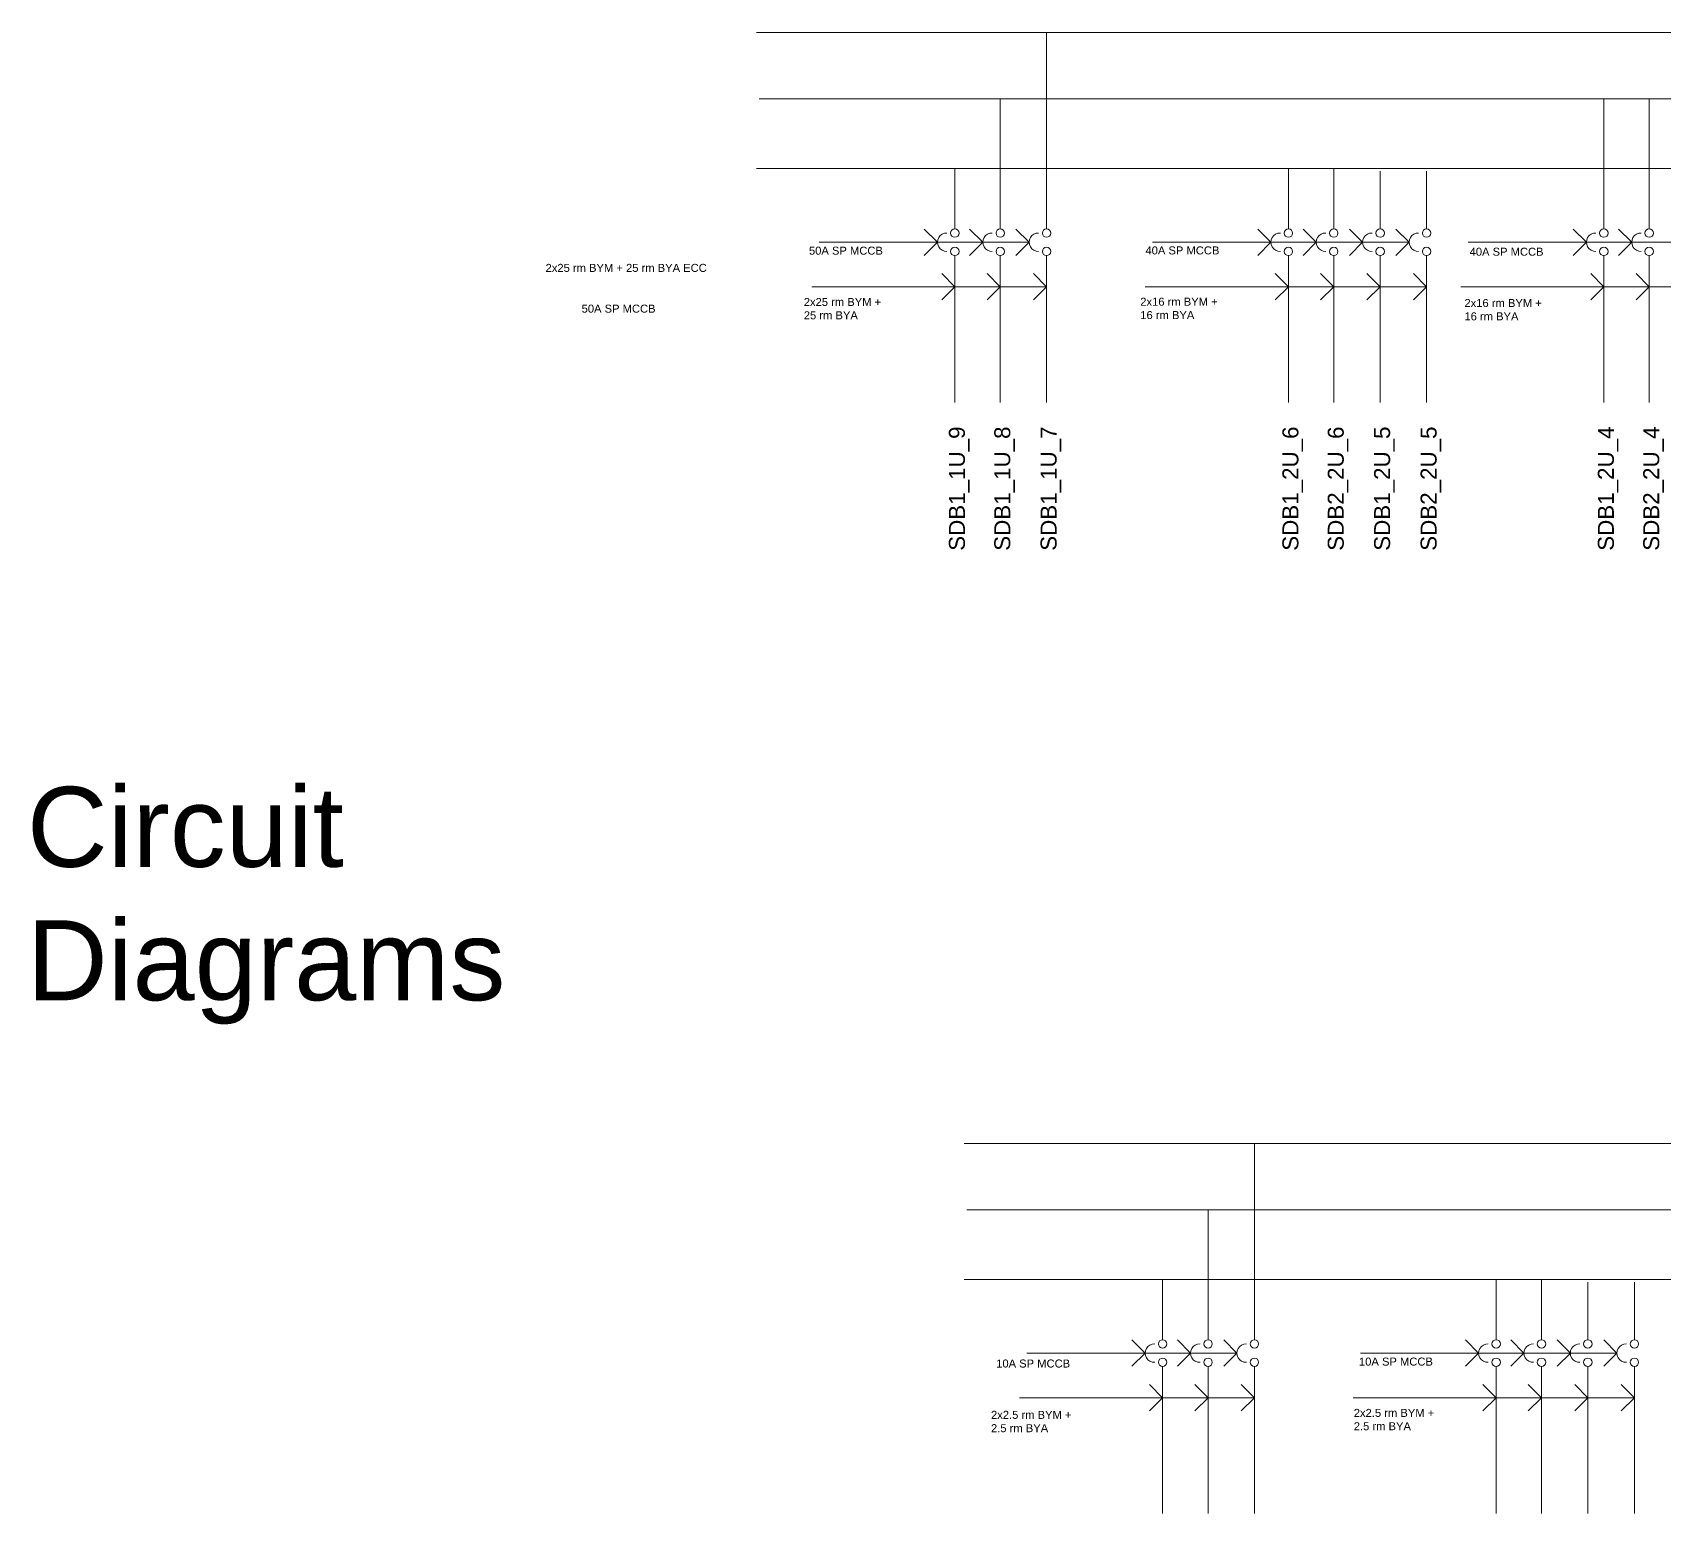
# Model space of a CAD drawing. Header units: inches. Extents: x 685 to 11694, y 256 to 9873.
# Drawn here: x 4913 to 7359, y 7118 to 9338 of the extents above; entities that cross this region are included whole.
import ezdxf

# ---------------------------------------------------------------- set-up
doc = ezdxf.new("R2010")
doc.units = ezdxf.units.IN
doc.header["$MEASUREMENT"] = 0
doc.layers.add('6.Circuits', color=255, linetype='Continuous', lineweight=15)
doc.layers.add('6.Text', color=255, linetype='Continuous', lineweight=15)
doc.styles.add('Text 1', font='arial.ttf', dxfattribs={"height": 6})

msp = doc.modelspace()

# ---------------------------------------------------------------- linework, layer by layer
at = {"layer": '6.Circuits', "color": 242, "linetype": 'ByBlock', "true_color": 0xcd2027}
for p, q in [((8006.33069, 9338.00873), (5997.83069, 9338.00873)), ((8317.83069, 7672.00873), (6309.33069, 7672.00873))]:
    msp.add_line(p, q, dxfattribs=at)
at = {"layer": '6.Circuits', "linetype": 'ByBlock'}
for p, q in [((6432.83069, 9130.44071), (6432.83069, 9338.00873)), ((6363.33069, 9134.00873), (6363.33069, 9238.50873)), ((7268.33069, 9134.00873), (7268.33069, 9238.50873)), ((7336.33069, 9134.00873), (7336.33069, 9238.50873)), ((6295.33069, 8957.00873), (6080.83069, 8957.00873)), ((6295.33069, 8957.00873), (6432.83069, 8957.00873)), ((6795.33069, 8957.00873), (6580.83069, 8957.00873)), ((6795.33069, 8957.00873), (7002.59022, 8957.00873)), ((7268.33069, 8957.00873), (7053.83069, 8957.00873)), ((7268.33069, 8957.00873), (7475.59022, 8957.00873)), ((6744.33069, 7464.44071), (6744.33069, 7672.00873)), ((6674.83069, 7468.00873), (6674.83069, 7572.50873)), ((6606.83069, 7291.00873), (6392.33069, 7291.00873)), ((6606.83069, 7291.00873), (6744.33069, 7291.00873)), ((7106.83069, 7291.00873), (6892.33069, 7291.00873)), ((7106.83069, 7291.00873), (7314.09022, 7291.00873))]:
    msp.add_line(p, q, dxfattribs=at)
at = {"layer": '6.Circuits', "color": 40, "linetype": 'ByBlock', "true_color": 0xf8d731}
for p, q in [((8006.33069, 9238.50873), (6001.83069, 9238.50873)), ((8317.83069, 7572.50873), (6313.33069, 7572.50873))]:
    msp.add_line(p, q, dxfattribs=at)
at = {"layer": '6.Circuits', "color": 5, "linetype": 'ByBlock'}
for p, q in [((8006.33069, 9134.00873), (5997.83069, 9134.00873)), ((8317.83069, 7468.00873), (6309.33069, 7468.00873))]:
    msp.add_line(p, q, dxfattribs=at)
at = {"layer": '6.Circuits'}
for p, q in [((6295.33069, 9051.00873), (6295.33069, 9134.00873)), ((6363.33069, 9051.00873), (6363.33069, 9134.00873)), ((6432.83069, 9047.44071), (6432.83069, 9130.44071)), ((6795.33069, 9051.00873), (6795.33069, 9134.00873)), ((6863.33069, 9051.00873), (6863.33069, 9134.00873)), ((6932.83069, 9047.44071), (6932.83069, 9130.44071)), ((7002.59022, 9047.44071), (7002.59022, 9130.44071)), ((7268.33069, 9051.00873), (7268.33069, 9134.00873)), ((7336.33069, 9051.00873), (7336.33069, 9134.00873)), ((6269.07117, 9023.75873), (6249.32593, 9043.50397)), ((6295.33069, 9043.87269), (6295.33069, 9051.00873)), ((6337.07117, 9023.75873), (6317.32593, 9043.50397)), ((6363.33069, 9043.87269), (6363.33069, 9051.00873)), ((6406.57117, 9023.75873), (6386.82593, 9043.50397)), ((6432.83069, 9043.87269), (6432.83069, 9051.00873)), ((6769.07117, 9023.75873), (6749.32593, 9043.50397)), ((6795.33069, 9043.87269), (6795.33069, 9051.00873)), ((6837.07117, 9023.75873), (6817.32593, 9043.50397)), ((6863.33069, 9043.87269), (6863.33069, 9051.00873)), ((6906.57117, 9023.75873), (6886.82593, 9043.50397)), ((6932.83069, 9043.87269), (6932.83069, 9051.00873)), ((6976.33069, 9023.75873), (6956.58546, 9043.50397)), ((7002.59022, 9043.87269), (7002.59022, 9051.00873)), ((7242.07117, 9023.75873), (7222.32593, 9043.50397)), ((7268.33069, 9043.87269), (7268.33069, 9051.00873)), ((7310.07117, 9023.75873), (7290.32593, 9043.50397)), ((7336.33069, 9043.87269), (7336.33069, 9051.00873)), ((6269.07117, 9023.75873), (6091.83069, 9023.75873)), ((6269.07117, 9023.75873), (6249.32593, 9004.01349)), ((6406.57117, 9023.75873), (6269.07117, 9023.75873)), ((6295.33069, 9003.64477), (6295.33069, 8998.50873)), ((6337.07117, 9023.75873), (6317.32593, 9004.01349)), ((6363.33069, 9003.64477), (6363.33069, 8998.50873)), ((6406.57117, 9023.75873), (6386.82593, 9004.01349)), ((6432.83069, 9003.64477), (6432.83069, 8998.50873)), ((6769.07117, 9023.75873), (6591.83069, 9023.75873)), ((6769.07117, 9023.75873), (6749.32593, 9004.01349)), ((6976.33069, 9023.75873), (6769.07117, 9023.75873)), ((6795.33069, 9003.64477), (6795.33069, 8998.50873)), ((6837.07117, 9023.75873), (6817.32593, 9004.01349)), ((6863.33069, 9003.64477), (6863.33069, 8998.50873)), ((6906.57117, 9023.75873), (6886.82593, 9004.01349)), ((6932.83069, 9003.64477), (6932.83069, 8998.50873)), ((6976.33069, 9023.75873), (6956.58546, 9004.01349)), ((7002.59022, 9003.64477), (7002.59022, 8998.50873)), ((7242.07117, 9023.75873), (7064.83069, 9023.75873)), ((7242.07117, 9023.75873), (7222.32593, 9004.01349)), ((7449.33069, 9023.75873), (7242.07117, 9023.75873)), ((7268.33069, 9003.64477), (7268.33069, 8998.50873)), ((7310.07117, 9023.75873), (7290.32593, 9004.01349)), ((7336.33069, 9003.64477), (7336.33069, 8998.50873)), ((6295.33069, 8783.50873), (6295.33069, 8998.50873)), ((6363.33069, 8783.50873), (6363.33069, 8998.50873)), ((6432.83069, 8783.50873), (6432.83069, 8998.50873)), ((6795.33069, 8783.50873), (6795.33069, 8998.50873)), ((6863.33069, 8783.50873), (6863.33069, 8998.50873)), ((6932.83069, 8783.50873), (6932.83069, 8998.50873)), ((7002.59022, 8783.50873), (7002.59022, 8998.50873)), ((7268.33069, 8783.50873), (7268.33069, 8998.50873)), ((7336.33069, 8783.50873), (7336.33069, 8998.50873)), ((6295.33069, 8957.00873), (6275.58546, 8976.75397)), ((6295.33069, 8957.00873), (6275.58546, 8937.26349)), ((6363.33069, 8957.00873), (6343.58546, 8976.75397)), ((6363.33069, 8957.00873), (6343.58546, 8937.26349)), ((6432.83069, 8957.00873), (6413.08546, 8976.75397)), ((6432.83069, 8957.00873), (6413.08546, 8937.26349)), ((6795.33069, 8957.00873), (6775.58546, 8976.75397)), ((6795.33069, 8957.00873), (6775.58546, 8937.26349)), ((6863.33069, 8957.00873), (6843.58546, 8976.75397)), ((6863.33069, 8957.00873), (6843.58546, 8937.26349)), ((6932.83069, 8957.00873), (6913.08546, 8976.75397)), ((6932.83069, 8957.00873), (6913.08546, 8937.26349)), ((7002.59022, 8957.00873), (6982.84498, 8976.75397)), ((7002.59022, 8957.00873), (6982.84498, 8937.26349)), ((7268.33069, 8957.00873), (7248.58546, 8976.75397)), ((7268.33069, 8957.00873), (7248.58546, 8937.26349)), ((7336.33069, 8957.00873), (7316.58546, 8976.75397)), ((7336.33069, 8957.00873), (7316.58546, 8937.26349)), ((6606.83069, 7385.00873), (6606.83069, 7468.00873)), ((6674.83069, 7385.00873), (6674.83069, 7468.00873)), ((6744.33069, 7381.44071), (6744.33069, 7464.44071)), ((7106.83069, 7385.00873), (7106.83069, 7468.00873)), ((7174.83069, 7385.00873), (7174.83069, 7468.00873)), ((7244.33069, 7381.44071), (7244.33069, 7464.44071)), ((7314.09022, 7381.44071), (7314.09022, 7464.44071)), ((6580.57117, 7357.75873), (6560.82593, 7377.50397)), ((6606.83069, 7377.87269), (6606.83069, 7385.00873)), ((6648.57117, 7357.75873), (6628.82593, 7377.50397)), ((6674.83069, 7377.87269), (6674.83069, 7385.00873)), ((6718.07117, 7357.75873), (6698.32593, 7377.50397)), ((6744.33069, 7377.87269), (6744.33069, 7385.00873)), ((7080.57117, 7357.75873), (7060.82593, 7377.50397)), ((7106.83069, 7377.87269), (7106.83069, 7385.00873)), ((7148.57117, 7357.75873), (7128.82593, 7377.50397)), ((7174.83069, 7377.87269), (7174.83069, 7385.00873)), ((7218.07117, 7357.75873), (7198.32593, 7377.50397)), ((7244.33069, 7377.87269), (7244.33069, 7385.00873)), ((7287.83069, 7357.75873), (7268.08546, 7377.50397)), ((7314.09022, 7377.87269), (7314.09022, 7385.00873)), ((6580.57117, 7357.75873), (6403.33069, 7357.75873)), ((6580.57117, 7357.75873), (6560.82593, 7338.01349)), ((6718.07117, 7357.75873), (6580.57117, 7357.75873)), ((6648.57117, 7357.75873), (6628.82593, 7338.01349)), ((6718.07117, 7357.75873), (6698.32593, 7338.01349)), ((7080.57117, 7357.75873), (6903.33069, 7357.75873)), ((7080.57117, 7357.75873), (7060.82593, 7338.01349)), ((7287.83069, 7357.75873), (7080.57117, 7357.75873)), ((7148.57117, 7357.75873), (7128.82593, 7338.01349)), ((7218.07117, 7357.75873), (7198.32593, 7338.01349)), ((7287.83069, 7357.75873), (7268.08546, 7338.01349)), ((6606.83069, 7337.64477), (6606.83069, 7332.50873)), ((6606.83069, 7117.50873), (6606.83069, 7332.50873)), ((6674.83069, 7337.64477), (6674.83069, 7332.50873)), ((6674.83069, 7117.50873), (6674.83069, 7332.50873)), ((6744.33069, 7337.64477), (6744.33069, 7332.50873)), ((6744.33069, 7117.50873), (6744.33069, 7332.50873)), ((7106.83069, 7337.64477), (7106.83069, 7332.50873)), ((7106.83069, 7117.50873), (7106.83069, 7332.50873)), ((7174.83069, 7337.64477), (7174.83069, 7332.50873)), ((7174.83069, 7117.50873), (7174.83069, 7332.50873)), ((7244.33069, 7337.64477), (7244.33069, 7332.50873)), ((7244.33069, 7117.50873), (7244.33069, 7332.50873)), ((7314.09022, 7337.64477), (7314.09022, 7332.50873)), ((7314.09022, 7117.50873), (7314.09022, 7332.50873)), ((6606.83069, 7291.00873), (6587.08546, 7310.75397)), ((6606.83069, 7291.00873), (6587.08546, 7271.26349)), ((6674.83069, 7291.00873), (6655.08546, 7310.75397)), ((6674.83069, 7291.00873), (6655.08546, 7271.26349)), ((6744.33069, 7291.00873), (6724.58546, 7310.75397)), ((6744.33069, 7291.00873), (6724.58546, 7271.26349)), ((7106.83069, 7291.00873), (7087.08546, 7310.75397)), ((7106.83069, 7291.00873), (7087.08546, 7271.26349)), ((7174.83069, 7291.00873), (7155.08546, 7310.75397)), ((7174.83069, 7291.00873), (7155.08546, 7271.26349)), ((7244.33069, 7291.00873), (7224.58546, 7310.75397)), ((7244.33069, 7291.00873), (7224.58546, 7271.26349)), ((7314.09022, 7291.00873), (7294.34498, 7310.75397)), ((7314.09022, 7291.00873), (7294.34498, 7271.26349))]:
    msp.add_line(p, q, dxfattribs=at)
for centre in [(6295.33069, 9037.50873), (6363.33069, 9037.50873), (6432.83069, 9037.50873), (6795.33069, 9037.50873), (6863.33069, 9037.50873), (6932.83069, 9037.50873), (7002.59022, 9037.50873), (7268.33069, 9037.50873), (7336.33069, 9037.50873), (6295.33069, 9010.00873), (6363.33069, 9010.00873), (6432.83069, 9010.00873), (6795.33069, 9010.00873), (6863.33069, 9010.00873), (6932.83069, 9010.00873), (7002.59022, 9010.00873), (7268.33069, 9010.00873), (7336.33069, 9010.00873), (6606.83069, 7371.50873), (6674.83069, 7371.50873), (6744.33069, 7371.50873), (7106.83069, 7371.50873), (7174.83069, 7371.50873), (7244.33069, 7371.50873), (7314.09022, 7371.50873), (6606.83069, 7344.00873), (6674.83069, 7344.00873), (6744.33069, 7344.00873), (7106.83069, 7344.00873), (7174.83069, 7344.00873), (7244.33069, 7344.00873), (7314.09022, 7344.00873)]:
    msp.add_circle(centre, 6.36396, dxfattribs=at)
for centre in [(6282.83069, 9023.75873), (6350.83069, 9023.75873), (6420.33069, 9023.75873), (6782.83069, 9023.75873), (6850.83069, 9023.75873), (6920.33069, 9023.75873), (6990.09022, 9023.75873), (7255.83069, 9023.75873), (7323.83069, 9023.75873), (6594.33069, 7357.75873), (6662.33069, 7357.75873), (6731.83069, 7357.75873), (7094.33069, 7357.75873), (7162.33069, 7357.75873), (7231.83069, 7357.75873), (7301.59022, 7357.75873)]:
    msp.add_arc(centre, 13.75953, 87.86789506, 272.13210494, dxfattribs=at)

# ---------------------------------------------------------------- texts
at = {"layer": '6.Circuits', "char_height": 12, "attachment_point": 1, "style": 'Text 1'}
for s, width, heights, insert in [('{\\fArial Baltic|b0|i0|c186|p34;5}0{\\fArial Baltic|b0|i0|c186|p34;A SP MCCB}', 234.9454297, [37.98024], (6076.5167, 9017.04915)), ('4{\\fArial Baltic|b0|i0|c186|p34;0A SP MCCB}', 234.9454297, [37.98024], (6581.03751, 9017.41554)), ('4{\\fArial Baltic|b0|i0|c186|p34;0A SP MCCB}', 234.9454297, [37.98024], (7067.04649, 9015.46696)), ('{\\fArial Baltic|b0|i0|c186|p34;2x}2{\\fArial Baltic|b0|i0|c186|p34;5 rm BYM + }2{\\fArial Baltic|b0|i0|c186|p34;5 rm BYA} ECC', 234.9454297, [37.98024], (5681.60136, 8991.19996)), ('5{\\fArial Baltic|b0|i0|c186|p34;0A SP MCCB}', 234.9454297, [37.98024], (5735.64385, 8930.10619)), ('{\\fArial Baltic|b0|i0|c186|p34;2x}2{\\fArial Baltic|b0|i0|c186|p34;5 rm BYM + }25{\\fArial Baltic|b0|i0|c186|p34; rm BYA}', 123.7362579, [33.83899], (6068.75459, 8940.11539)), ('{\\fArial Baltic|b0|i0|c186|p34;2x}16{\\fArial Baltic|b0|i0|c186|p34; rm BYM + }16{\\fArial Baltic|b0|i0|c186|p34; rm BYA}', 123.7362579, [33.83899], (6573.2754, 8940.48178)), ('{\\fArial Baltic|b0|i0|c186|p34;2x}16{\\fArial Baltic|b0|i0|c186|p34; rm BYM + }16{\\fArial Baltic|b0|i0|c186|p34; rm BYA}', 123.7362579, [33.83899], (7059.28438, 8938.5332)), ('1{\\fArial Baltic|b0|i0|c186|p34;0A SP MCCB}', 234.9454297, [37.98024], (6357.23215, 7348.20079)), ('1{\\fArial Baltic|b0|i0|c186|p34;0A SP MCCB}', 234.9454297, [37.98024], (6901.13768, 7351.11815)), ('{\\fArial Baltic|b0|i0|c186|p34;2x2}.{\\fArial Baltic|b0|i0|c186|p34;5 rm BYM + 2}.{\\fArial Baltic|b0|i0|c186|p34;5 rm BYA}', 123.7362579, [33.83899], (6349.47003, 7271.26703)), ('{\\fArial Baltic|b0|i0|c186|p34;2x2}.{\\fArial Baltic|b0|i0|c186|p34;5 rm BYM + 2}.{\\fArial Baltic|b0|i0|c186|p34;5 rm BYA}', 123.7362579, [33.83899], (6893.37556, 7274.18439))]:
    msp.add_mtext_dynamic_manual_height_columns(s, width=width, gutter_width=30, heights=heights, dxfattribs=dict(at, insert=insert))
at = {"layer": '6.Circuits', "char_height": 24, "attachment_point": 1, "rotation": 90, "style": 'Text 1'}
for s, width, heights, insert in [('{\\fArial Baltic|b0|i0|c186|p34;SDB1_1U_9}', 14.5, [0], (6286.33069, 8561.00873)), ('{\\fArial Baltic|b0|i0|c186|p34;SDB1_1U_8}', 14.5, [0], (6354.33069, 8561.00873)), ('{\\fArial Baltic|b0|i0|c186|p34;SDB1_1U_7}', 14.5, [0], (6423.83069, 8561.00873)), ('{\\fArial Baltic|b0|i0|c186|p34;SDB1_2U_6}', 14.5, [0], (6786.33069, 8561.00873)), ('{\\fArial Baltic|b0|i0|c186|p34;SDB2_2U_6}', 14.5, [0], (6854.33069, 8561.00873)), ('{\\fArial Baltic|b0|i0|c186|p34;SDB1_2U_5}', 14.5, [0], (6923.83069, 8561.00873)), ('{\\fArial Baltic|b0|i0|c186|p34;SDB2_2U_5}', 14.5, [0], (6993.59022, 8561.00873)), ('S{\\fArial Baltic|b0|i0|c186|p34;DB1_2U_4}', 22.1728754, [16.12585], (7259.33069, 8561.00873)), ('{\\fArial Baltic|b0|i0|c186|p34;SDB2_2U_4}', 14.5, [0], (7327.33069, 8561.00873))]:
    msp.add_mtext_dynamic_manual_height_columns(s, width=width, gutter_width=30, heights=heights, dxfattribs=dict(at, insert=insert))
at = {"layer": '6.Text', "insert": (4904.03221, 8207.00719), "char_height": 120, "attachment_point": 1, "style": 'Text 1'}
msp.add_mtext_dynamic_manual_height_columns('{\\fArial Baltic|b0|i0|c186|p34;Circuit Diagrams}', width=764.9390772, gutter_width=30, heights=[374.70661], dxfattribs=at)

doc.saveas('drawing.dxf')
